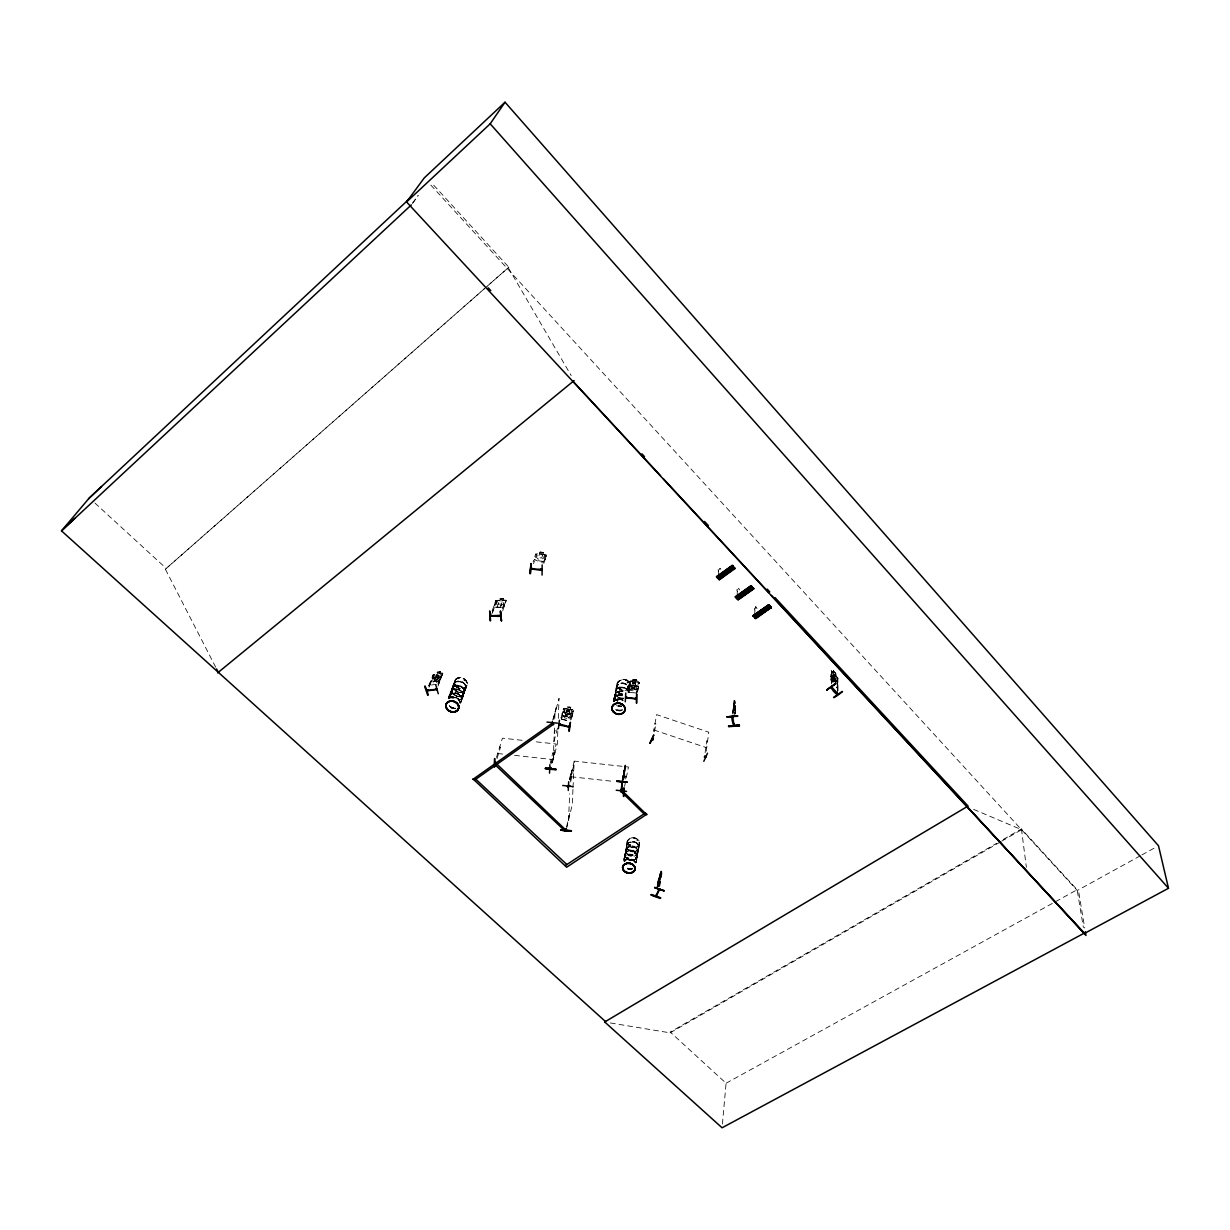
<?xml version="1.0" encoding="UTF-8"?>
<svg xmlns="http://www.w3.org/2000/svg" width="1230" height="1230" viewBox="0 0 1230 1230"><rect width="100%" height="100%" fill="white"/><g stroke="black" fill="none" stroke-linecap="round" stroke-linejoin="round"><path stroke-width="0.75" stroke-dasharray="5 3.75" d="M734.341 713.154L733.295 705.236L734.556 714.984M837.722 689.338L837.876 682.481M837.984 690.86L837.63 678.191L837.107 688.692M837.338 691.921L837.63 678.191M837.83 682.896L837.768 677.868L835.662 674.809M500.472 747.256L499.565 747.148L500.472 747.256L496.843 759.218M834.324 680.144L832.433 676.116L833.755 679.806L832.249 680.451L834.186 680.697M835.093 676.592L833.786 675.147M835.324 682.696L835.554 675.485L833.494 673.271L833.048 682.281M832.295 675.562L833.371 678.268L835.431 680.498L836.585 680.175L835.785 672.964L833.571 670.581M835.708 672.948L835.647 674.886M832.034 677.546L833.156 678.114L833.217 676.039M833.479 670.642L833.51 672.641L832.387 672.072L831.972 682.665M833.648 670.719L833.602 672.579L831.203 670.78L831.065 682.189M831.111 674.424L831.48 684.018M831.357 682.004L831.634 671.749L831.68 682.85M754.651 615.092L754.943 609.896A2.475 0.876 55.1 0 1 755.466 608.327L755.651 606.882L756.45 607.236M553.285 759.264L554.499 726.315M554.761 718.95L554.961 713.415M557.805 731.527L557.344 743.827L552.255 763.23M558.297 718.428L559.05 698.317L553.07 720.38M552.808 752.96L553.715 753.36L552.808 752.96L550.133 763.323M556.191 708.188L556.575 707.45L553.177 719.273M554.576 752.36L551.932 762.431M568.521 820.41L569.674 793.78M570.243 780.45L570.413 776.653M572.949 789.399L572.273 804.528L566.723 827.944M573.042 787.508L574.21 761.062L569.813 779.712M737.093 596.12L737.324 591.077A2.491 0.876 54.8 0 1 737.892 589.524L737.769 589.601A2.491 0.876 54.8 0 0 737.216 591.153L737.324 591.077M571.52 771.195L571.919 770.487L569.459 779.666M569.69 813.368L566.384 827.913M573.365 770.38L572.442 770.288L573.365 770.38L570.474 782.541M623.61 774.9L623.656 774.623M534.942 560.342C531.621 556.498 540.201 564.447 543.291 561.464L544.967 559.788M536.495 554.684L535.511 554.561L536.495 554.684L533.543 563.771M539.493 553.7L540.062 552.009L543.629 552.455L542.937 554.299L544.536 555.084L543.491 558.266L541.246 559.404L537.894 558.989L536.557 557.39L537.618 554.207L539.601 553.869L540.154 552.07L543.491 552.608M543.076 554.146L543.629 552.562M543.291 561.464L534.958 560.234M545.213 555.791L546.182 556.252L545.213 555.791L542.922 563.14M543.906 563.263L546.458 555.207L545.505 554.453L535.726 553.838L533.144 561.895M627.1 691.014L629.007 681.405L632.604 681.128L632.989 679.283L636.433 679.652L635.925 681.635L637.524 682.435L636.817 685.894L634.772 687.201L631.543 686.863L630.114 685.187M623.502 778.313C622.749 782.926 623.81 767.981 624.225 770.856M624.01 773.916L624.64 768.765L623.948 771.364M629.852 682.343L628.914 682.235L629.852 682.343L628.053 691.122M630.36 680.99C638.109 680.205 639.523 686.279 636.433 679.652M624.655 773.132L625.071 764.876L622.318 783.218M624.779 774.393L624.471 773.593L623.718 779.697M624.855 771.564L625.194 767.597M625.071 768.243L625.424 765.029L622.488 780.312M635.172 685.31L636.786 686.125L636.079 689.6L634.019 690.906L630.775 690.522L629.36 688.831L630.836 681.727L632.604 681.128M632.697 681.297L632.989 679.283M636.909 689.338L628.761 688.37L627.961 686.386L628.853 688.416L636.909 689.338L638.262 687.478M638.278 683.234L639.216 683.649L638.278 683.234L636.54 692.029M718.289 576.055L718.628 571.058A2.506 0.892 54.4 0 1 719.227 569.536L719.104 569.628A2.506 0.892 54.4 0 0 718.505 571.151L718.628 571.058M622.764 779.559L623.702 774.316M623.595 775.115L622.795 779.436M625.686 776.115L626.577 776.514L625.686 776.115L624.978 779.82M623.994 770.841L623.441 774.439M627.177 690.215L629.007 681.405M622.457 779.974L623.272 773.855M623.18 777.698L623.379 775.131M624.517 768.75L623.687 776.868M631.836 684.956L628.238 685.11L638.631 686.417L637.601 685.587C633.296 686.463 637.786 681.143 632.235 683.004L631.836 684.956L630.083 685.356M637.617 691.337L636.156 693.182M722.41 1124.082L726.084 1083.246L670.227 1032.062L996.592 843.319M754.943 609.896L754.82 609.988A2.475 0.876 55.1 0 1 755.343 608.404L755.743 606.805M735.048 713.969L735.586 708.818L734.925 713.984M735.479 713.508L735.34 709.279L735.863 710.048M733.019 714.246L734.249 701.361L732.88 713.431M734.618 702.407L734.141 700.531L735.617 708.88L734.71 700.547L732.849 712.554M734.771 701.5L735.094 703.237M732.511 713.462L734.264 700.623M623.795 775.438L624.256 769.98M737.769 589.601L738.723 588.263M610.388 1022.96L670.119 1032.846L670.227 1032.062M705.113 752.714L706.773 741.029L707.65 741.321L706.773 741.029M706.266 751.115L708.772 732.204L656.605 714.63L653.576 731.404M623.472 773.762L623.072 779.067M719.104 569.628L720.088 568.322M460.958 696.272L461.834 699.209L460.712 702.207A6.596 5.381 19.4 0 0 456.776 693.782A6.581 5.366 19.4 0 0 448.658 698.225L450.58 694.058M450.303 692.521L450.241 695.596L451.948 698.286A6.581 5.381 19.5 0 1 452.871 689.969A6.581 5.381 19.5 0 1 462.434 693.167A6.581 5.381 19.5 0 1 458.252 700.331M451.487 690.507L451.718 689.123L449.119 696.134L452.01 693.274M452.994 686.417L455.054 682.25M452.625 697.118L452.225 697.948A6.581 5.381 19.5 0 1 452.978 689.676A6.581 5.381 19.5 0 1 462.541 692.874A6.581 5.381 19.5 0 1 458.36 700.039A6.519 5.335 19.5 0 0 462.526 692.798A6.519 5.335 19.5 0 0 453.04 689.615A6.519 5.335 19.5 0 0 452.21 697.841L452.455 698.056M452.778 697.149L453.163 698.04L453.824 697.364M660.602 876.544L660.141 877.021C661.725 871.024 657.589 881.234 660.402 874.822M660.864 871.809L660.095 873.869M659.388 886.277L661.525 871.547M659.711 886.384L662.017 872.793M453.47 697.933L453.593 697.118M456.884 685.156L456.422 686.063M456.499 685.587L457.376 686.786L458.283 685.771M457.376 686.463L458.113 685.679M458.329 686.263L457.668 685.525M661.171 875.376L658.188 880.772L656.851 887.691L658.557 878.266L661.832 871.332M657.558 886.399L660.202 873.208M657.881 886.523L659.649 875.945M659.834 875.314L661.14 870.932L660.894 873.131L661.878 871.47M659.526 877.113L660.11 876.406M460.789 692.567L460.297 691.798L459.897 692.567M464.094 680.298L465.017 680.728L464.11 680.236M461.819 698.963L461.573 700.377L464.079 693.336M464.556 691.306L464.31 692.705L465.555 689.231M464.602 691.598L462.48 695.488M466.016 687.201L464.925 690.43A6.504 5.335 19.5 0 1 453.855 689.277A6.504 5.335 19.5 0 1 459.405 681.712A6.504 5.335 19.5 0 1 464.909 690.476M456.253 678.699C462.326 673.548 472.474 684.418 464.079 688.293M636.218 862.445L636.54 860.554L636.248 861.769M636.679 859.785L638.016 852.19L637.709 853.405A6.196 4.889 10.5 0 1 627.254 854.45A6.196 4.889 10.5 0 1 630.606 846.594A6.196 4.889 10.5 0 1 637.709 853.436M638.155 851.437L638.801 847.716M638.939 846.978L639.062 840.736M635.049 853.528L634.572 852.851L635.049 853.635M634.68 853.174L635.018 853.005M654.468 731.712L655.944 723.917L654.929 723.901L655.944 723.917M626.87 858.11C629.068 858.801 628.745 857.295 627.008 857.91M630.56 845.118L630.175 845.917L629.13 845.179M627.239 857.986L627.823 857.479M629.668 845.533L630.421 844.887M623.795 861.046L624.133 859.155M624.287 858.402L625.686 850.806M626.516 846.332L625.839 850.053L626.193 848.193M626.67 845.594C625.101 838.137 635.264 834.678 639.047 840.72M627.315 842.258L630.037 846.624L634.726 847.655M562.125 713.462L562.787 715.568L570.705 717.244L572.242 715.506L570.659 717.075M561.018 718.043L563.463 708.342L566.999 708.388L567.476 706.527L570.812 707.327L570.336 709.187L573.534 710.479L571.12 720.18M564.263 709.403L563.34 709.203L564.263 709.403L561.941 718.243M569.244 712.923L570.766 713.923L569.859 717.444L567.783 718.581L564.632 717.89L563.355 715.998L565.231 708.834L567.076 708.572L567.476 706.527M572.642 709.587L563.448 708.434M572.442 711.125L573.303 711.616L572.442 711.125L570.182 719.981M624.579 786.462L628.438 767.013L574.733 761.139L570.366 779.051M623.764 778.944L624.825 773.639M622.119 780.281L625.178 764.891M622.534 782.096L624.717 770.303M622.641 782.111L624.963 769.703M623.364 779.666L624.655 773.055M561.141 717.121L561.879 719.319M563.863 711.832L562.494 712.062M637.494 691.398L639.262 682.527M637.494 692.121L639.369 682.619L638.339 681.804L639.246 682.635M566.015 712.155L566.507 710.279L569.859 711.017M571.643 713.492L572.565 714.307L562.464 712.155M571.258 719.458L573.411 710.479L572.565 709.633M633.173 687.678L630.513 685.525L632.266 687.924L629.514 689.876L632.881 688.4L635.526 690.568L633.711 688.077L636.31 686.202L632.958 687.662M628.899 691.552L629.253 689.815M629.406 689.123C634.911 670.673 603.669 683.465 623.272 690.691A6.504 5.458 12.2 0 1 617.614 682.804A6.504 5.458 12.2 0 1 627.976 681.574A6.504 5.458 12.2 0 1 626.485 690.399L629.176 688.493L630.252 685.756M628.069 682.788L627.162 682.804M627.1 682.496L627.715 682.881M617.322 700.254L617.875 700.055M613.847 698.532L613.724 701.715A6.75 5.627 12.2 0 1 622.964 700.5M614.723 694.566L615.092 699.101L614.539 697.502M617.014 684.357L618.075 681.635M616.722 699.67L617.106 699.04M619.32 687.462L620.581 688.446M618.029 699.609L617.368 700.07M620.904 688.2L619.736 687.032M613.524 700.685L617.445 682.911M629.145 690.922L629.483 689.492M627.162 848.7L626.454 845.994L627.608 843.365M624.84 854.666L625.901 852.052L629.898 850.145M624.071 858.755L624.379 857.479M629.16 844.81L629.283 845.625M626.793 858.202L627.946 857.202M636.817 840.736L637.693 840.551M635.48 853.143L634.588 853.374M638.493 848.961A6.181 4.874 10.5 0 0 631.421 842.135A6.181 4.874 10.5 0 0 628.084 849.976A6.181 4.874 10.5 0 0 638.493 848.961L638.816 845.763M624.994 855.819L626.454 858.448A6.242 4.905 10.5 0 0 637.032 857.402L637.509 855.911M636.433 861.477L636.556 858.586M569.49 778.913L571.566 770.441M660.387 879.65L657.696 885.093L660.31 876.852L657.635 885.492L661.079 876.821M657.65 887.691L660.372 880.757M567.153 715.184L570.305 713.954L567.645 715.629L569.259 718.366L566.815 715.891L563.432 717.075L566.246 715.337L564.678 712.708L567.015 715.353M551.055 763.43L556.175 744.012L533.928 741.598M551.901 763.2L554.93 752.391M553.93 741.567L557.559 727.945M554.223 733.695L555.13 730.297M552.716 720.334L556.221 707.404M660.648 876.39L658.803 881.357L659.049 879.204M623.18 779.405L623.518 778.206M496.443 757.449L502.44 738.169L522.812 740.383M544.844 559.865L546.32 555.222L545.443 554.515M658.281 880.772L657.696 882.202M502.686 610.91L506.114 600.824M502.317 608.758L504.838 601.562L505.807 601.578L502.347 609.096M500.364 607.297L503.439 598.441L502.978 600.225M497.089 607.251L500.087 598.334L503.577 598.395L500.087 598.334M491.816 614.047L496.336 601.455L495.367 601.439L496.336 601.455M492.492 612.586L496.366 601.778M460.727 702.745L461.342 701.008M465.816 688.554L467 685.141M492.169 610.772L495.767 600.624L505.361 600.271L502.824 600.179L504.377 600.901L503.239 604.161L500.994 605.544L497.704 605.483L496.459 604.053L497.627 600.793L499.472 600.071M495.875 600.655L494.199 605.421L494.768 607.143L502.916 607.343L504.608 605.606L502.855 607.282M453.685 697.825L452.917 697.102M457.96 686.14L457.96 685.556A6.642 5.443 19.5 0 0 452.332 693.167L451.671 688.831L453.547 686.325M448.227 698.563L448.858 696.826M451.948 688.493L453.194 685.095M453.47 684.418L454.716 681.02M438.234 682.665L442.323 674.225L438.326 682.973M438.495 684.203L442.677 673.487M437.957 686.171L442.785 673.44L439.833 673.379L440.494 671.472L437.25 671.949L436.665 673.902L434.82 674.732L432.099 681.712L433.16 682.957M440.355 671.549L439.694 673.456L441.078 673.809L439.771 677.207L437.588 678.899L434.544 679.344L433.483 678.13M428.716 685.617L433.529 675.531L429.07 687.462M428.824 685.925L433.068 674.87L436.589 673.856M428.963 687.155L433.529 675.531M659.065 879.727L660.679 873.777L658.619 878.358M658.973 879.865L660.033 877.713L658.373 883.678M658.219 886.215L659.649 883.601M453.44 684.434L454.101 683.188M451.933 688.508L452.579 687.263M450.903 691.383L453.378 689.43L450.241 692.674L450.918 691.414M215.711 667.244L165.374 569.213L508.82 267.218L431.761 183.07M457.883 685.51L457.898 685.74A6.534 5.351 19.5 0 0 452.332 693.366A6.534 5.351 19.5 0 0 463.449 694.581L464.11 693.305M463.018 696.78L461.219 699.255L458.283 700.377M617.399 685.156L616.153 688.077L616.937 691.137M616.476 689.292L615.446 693.951L615.323 692.49M614.693 694.704L615.492 693.243M613.847 698.486L614.769 697.026M620.227 688.37L620.612 687.462L619.366 687.447A6.688 5.597 12.2 0 0 615.6 694.058A6.688 5.597 12.2 0 0 623.333 698.409M616.384 699.393L617.737 699.117M629.16 688.477L629.914 687.201M626.777 847.824L625.824 852.006M629.084 844.856L630.283 844.457M625.148 853.374L626.962 851.314M624.394 857.418L626.239 855.311M638.631 848.731A6.273 4.951 10.5 0 1 628.053 849.761A6.273 4.951 10.5 0 1 631.451 841.797A6.273 4.951 10.5 0 1 638.631 848.731L636.848 850.776M637.063 854.42L638.032 850.238M636.417 858.494L637.186 857.202A6.212 4.889 10.5 0 0 629.914 850.391A6.212 4.889 10.5 0 0 626.577 858.248L629.191 860.047L632.466 860.231L630.836 860.216M635.587 862.784L636.433 861.523M165.374 569.213L508.82 267.218M412.481 203.334L418.046 195.647M412.773 203.073L418.2 195.585M637.509 691.306L636.095 692.997L628.084 692.075M437.865 684.095L439.602 682.081L437.926 684.157M660.787 873.1L660.018 880.342L657.804 884.831M456.269 678.729C451.256 682.681 457.252 689.892 462.511 688.708M456.515 685.433L458.067 685.418A6.627 5.427 19.5 0 1 463.695 694.181A6.627 5.427 19.5 0 1 452.409 692.951A6.627 5.427 19.5 0 1 458.067 685.264L458.067 685.418M463.956 691.383L465.14 690.261A6.611 5.427 19.5 0 0 459.482 681.389A6.611 5.427 19.5 0 0 453.855 689.077A6.611 5.427 19.5 0 0 465.078 690.291M461.296 699.101L462.342 698.071M460.927 702.038L459.866 703.068A6.673 5.458 19.4 0 0 457.698 693.797A6.673 5.458 19.4 0 0 448.643 697.979M617.245 685.279L618.459 684.188M616.338 689.415L617.552 688.323M619.659 687.401L619.428 687.57A6.688 5.597 12.2 0 0 615.554 694.274A6.688 5.597 12.2 0 0 623.287 698.609M620.074 688.416L620.443 687.37M615.43 693.413L618.075 691.429L623.149 691.568A6.627 5.535 12.2 0 0 615.185 693.858A6.627 5.535 12.2 0 0 617.552 701.069M620.75 688.293L619.259 688.308M614.616 697.164L615.846 696.057A6.734 5.612 12.2 0 1 622.334 695.319M623.01 700.285A6.75 5.627 12.2 0 0 613.724 701.377L614.892 700.285M618.167 700.147L616.66 700.147M627.5 843.457L628.607 842.535M626.67 847.916L627.777 846.993M637.601 846.67L639.4 844.626L639.6 842.012M625.394 859.862L624.287 860.8A6.365 4.982 10.5 0 1 629.945 858.909A6.365 4.982 10.5 0 1 635.249 862.03M636.064 855.25L637.155 854.343M636.463 858.34L633.988 860.062M436.22 682.542L438.434 680.836L439.74 677.423L438.341 677.038L439.187 675.147L435.958 675.701M755.481 607.082L757.05 608.589M831.957 672.595L831.634 671.749M831.788 678.499L831.157 675.747L831.788 678.499L837 684.111M837.845 677.93L831.28 670.888M838.245 678.852L837.338 678.391M831.895 674.609L837.661 681.635M830.957 676.177L831.788 676.454M831.757 676.362L830.942 676.346M835.416 678.437L836.277 682.189M835.401 678.637L836.508 680.375M831.572 682.25L830.973 679.483L831.726 682.189M835.37 680.328L836.861 681.958M836.984 680.205L837.569 681.697M442.031 673.041L433.068 674.87M1003.219 839.49L1021.438 828.943L1077.142 889.736L1083.384 927.558M670.119 1032.846L999.99 842.166M1001.651 841.197L1021.53 829.697L972.377 808.848M433.437 678.299L435.297 677.469L431.699 678.499M726.084 1083.246L1077.142 889.736M1140.256 855.819L1077.265 890.52L430.669 184.915M1141.917 854.896L1156.83 846.686M454.931 682.312L456.33 681.558M453.424 686.386L454.823 685.648M450.472 697.441L449.058 698.194A6.704 5.474 19.4 0 1 456.253 697.748A6.704 5.474 19.4 0 1 460.327 703.345M452.455 696.933L454.055 697.502M462.68 692.075L464.079 691.322M461.219 696.165L462.603 695.427M627.823 690.43A6.581 5.504 12.2 0 0 619.551 687.278L619.197 688.4M616.584 692.336L619.674 691.229M637.617 846.686L634.726 847.624M635.387 859.263L632.435 860.385M495.767 600.732L499.565 600.132M834.248 679.883L836.092 680.144L834.663 680.79M453.316 689.584L456.668 689.015M462.511 688.677L464.079 688.323M628.299 850.637L629.868 850.345A6.242 4.905 10.5 0 1 637.032 857.387A6.242 4.905 10.5 0 1 626.516 858.402A6.242 4.905 10.5 0 1 629.883 850.499A6.242 4.905 10.5 0 1 637.032 857.402M433.621 675.839L432.637 675.654M435.113 677.884L438.141 677.438L439.464 674.055L436.435 674.501L433.729 681.482L436.788 681.066L438.111 677.653L435.066 678.068M564.278 712.493L566.123 712.232M440.663 676.823L441.493 677.177L438.51 677.069M440.74 676.761L433.114 677.699M436.343 684.264L430.208 685.202L429.808 683.526M735.248 703.437L734.71 700.547M454.9 689.2L458.375 689.4L462.311 692.598M619.674 691.199L621.427 691.183M617.137 698.871L618.106 699.193M630.175 845.794L629.452 845.025M629.975 850.115A6.196 4.874 10.5 0 1 637.063 856.941A6.196 4.874 10.5 0 1 626.639 857.956A6.196 4.874 10.5 0 1 629.975 850.115L635.895 852.113L637.448 856.065M629.868 850.314L633.127 850.683M499.38 600.809L502.64 600.87M498.212 604.084L501.486 604.13M494.66 607.205L502.916 607.343M632.973 679.375L636.433 679.744M631.851 685.371L635.08 685.71M625.148 765.168L625.24 767.766M497.673 753.513L505.176 754.328M514.555 755.358L552.101 759.464M570.935 776.745L614.093 781.481M632.328 683.173L635.556 683.542M631.82 685.556L635.049 685.925M627.976 692.229L634.526 692.982M567.568 706.712L570.689 707.373M566 712.677L569.136 713.338M630.805 860.385L627.746 859.186M566.584 710.463L569.721 711.155M565.954 712.862L569.09 713.554M561.91 719.212L569.751 721.026M561.787 719.35L566.553 720.411M831.019 674.486L831.926 674.701M653.822 729.959L706.712 747.748M657.773 883.801L657.789 885.123M633.158 850.514L637.355 854.742M458.313 689.553L459.897 690.291M625.67 679.806L627.223 680.528M832.28 675.731L833.386 676.316M441.939 673.025L442.785 673.44M570.197 709.233L571.719 710.202L570.828 713.692L568.752 714.845L565.6 714.184L564.309 712.324M627.7 859.386L626.454 858.448A6.242 4.905 10.5 0 1 629.883 850.53M456.269 686.586L457.606 687.601M617.522 701.223A6.627 5.535 12.2 0 1 615.154 693.997A6.596 5.52 12.2 0 1 623.118 691.614A6.627 5.535 12.2 0 0 615.154 693.997A6.596 5.52 12.2 0 0 617.537 701.192L615.154 698.932L617.429 701.438A6.596 5.504 12.2 0 1 615.108 694.397A6.596 5.504 12.2 0 1 623.026 691.998M94.91 503.039L166.05 568.245M719.981 568.414L720.841 569.321M833.402 676.761L835.477 678.991M831.926 678.437L834.494 681.174M836.369 681.651L831.695 676.515L833.248 678.053M833.141 678.745L835.185 680.99M833.371 676.931L835.416 679.175M452.01 698.117L450.303 695.442M461.327 691.152L462.957 694.012M625.563 857.11L626.485 858.263A6.212 4.889 10.5 0 0 637.032 857.233M508.436 267.971L571.197 375.627M739.322 588.986L739.538 590.016M459.451 700.439L460.297 703.237M453.194 687.693L453.855 689.108M465.186 684.541L466.047 687.447M463.71 688.631L464.586 691.552M624.21 860.185L624.779 861.507M625.763 851.837L626.331 853.143M637.524 849.084L638.093 850.422M636.048 857.418L636.617 858.771M638.309 844.61L638.877 845.948M615.384 693.766L615.999 695.273M628.715 686.417L629.345 687.939M832.187 679.252L833.233 681.958M431.576 681.512C429.239 678.453 436.143 684.08 439.233 680.39L440.955 678.422M562.248 713.369L562.879 715.522M1078.864 892.795L1084.722 928.02M450.088 693.966L450.303 695.427M452.978 686.202L453.224 687.785M467.123 682.373L467.339 683.818M1021.438 828.943L1026.373 867.335M624.886 854.512L624.963 856.003M624.071 858.801L624.271 860.354A6.242 4.905 10.5 0 1 631.482 855.081A6.242 4.905 10.5 0 1 635.541 862.907M735.017 705.282L734.371 710.955L733.772 705.267M613.601 700.254L613.739 701.715M626.47 845.994L626.654 847.547M616.245 688.354L616.368 689.799M629.268 687.755L629.468 689.446M657.804 883.724L657.835 885M623.303 690.445A6.519 5.474 12.2 0 1 617.921 682.035A6.519 5.474 12.2 0 1 628.807 681.989A6.519 5.474 12.2 0 1 624.978 690.445M623.21 698.778A6.581 5.504 12.2 0 1 615.784 694.965A6.581 5.504 12.2 0 1 618.383 688.354A6.581 5.504 12.2 0 1 626.716 689.861M627.823 690.845A6.688 5.597 12.2 0 0 619.413 687.647L619.459 687.37A6.688 5.597 12.2 0 1 627.869 690.63M623.364 698.071A6.581 5.504 12.2 0 1 615.753 693.797A6.581 5.504 12.2 0 1 619.551 687.278M622.411 694.612A6.55 5.489 12.2 0 1 616.292 687.939A6.55 5.489 12.2 0 1 624.21 683.818A6.55 5.489 12.2 0 1 628.93 691.214M622.457 694.458A6.657 5.581 12.2 0 1 616.245 687.678A6.657 5.581 12.2 0 1 624.287 683.496A6.657 5.581 12.2 0 1 629.084 691.014M622.503 694.243A6.657 5.581 12.2 0 1 616.292 687.478A6.657 5.581 12.2 0 1 624.333 683.28A6.55 5.489 12.2 0 1 629.084 690.522M629.13 690.799A6.657 5.581 12.2 0 0 624.333 683.28A6.55 5.489 12.2 0 0 616.445 687.247A6.55 5.489 12.2 0 0 622.549 693.92M617.583 700.962A6.596 5.52 12.2 0 1 615.231 693.766A6.596 5.52 12.2 0 1 623.164 691.383M622.411 709.71A6.642 5.535 12.2 0 1 614.523 707.988M622.995 700.116A6.642 5.535 12.2 0 0 613.862 701.177A6.627 5.52 12.2 0 1 615.907 695.919A6.627 5.52 12.2 0 1 622.349 695.165M622.411 710.048A6.75 5.627 12.2 0 1 614.385 708.28M616.599 705.482A6.627 5.52 12.2 0 0 621.55 706.558A6.734 5.612 12.2 0 1 618.167 706.035M613.739 701.792A6.627 5.52 12.2 0 1 615.753 696.626A6.627 5.52 12.2 0 1 622.196 695.873M621.688 705.851A6.627 5.52 12.2 0 1 618.306 705.482M620.627 710.817A6.657 5.535 12.2 0 1 615.677 709.725M614.816 700.854A6.657 5.535 12.2 0 1 622.857 700.823M620.704 710.648A6.75 5.627 12.2 0 1 615.677 709.541M613.693 701.561A6.734 5.612 12.2 0 1 615.738 696.303A6.734 5.612 12.2 0 1 622.288 695.534M621.657 706.189A6.734 5.612 12.2 0 1 618.213 705.82M613.739 701.346A6.734 5.612 12.2 0 1 615.784 696.088M632.42 868.826A6.365 4.982 10.5 0 1 626.116 868.103M624.271 861.031A6.365 4.982 10.5 0 1 629.914 859.155A6.365 4.982 10.5 0 1 635.203 862.276M632.328 869.01A6.258 4.905 10.5 0 1 626.132 868.303M624.302 861.354A6.258 4.905 10.5 0 1 629.852 859.493A6.258 4.905 10.5 0 1 635.08 862.568M632.466 868.242A6.258 4.905 10.5 0 1 626.27 867.55M624.44 860.585A6.258 4.905 10.5 0 1 630.805 858.863A6.258 4.905 10.5 0 1 635.741 863.06M632.466 868.58A6.365 4.982 10.5 0 1 626.162 867.873M624.779 861.461A6.335 4.982 10.5 0 1 626.608 855.311A6.335 4.982 10.5 0 1 634.695 856.218A6.335 4.982 10.5 0 1 635.664 862.691M624.963 860.939A6.242 4.905 10.5 0 1 626.762 854.881A6.242 4.905 10.5 0 1 634.726 855.788A6.242 4.905 10.5 0 1 635.664 862.138M457.898 685.802A6.534 5.351 19.5 0 1 463.449 694.581M452.332 693.167A6.642 5.443 19.5 0 0 463.618 694.397A6.642 5.443 19.5 0 0 457.99 685.479M448.719 697.764A6.673 5.458 19.4 0 1 457.775 693.582A6.673 5.458 19.4 0 1 459.897 702.884M448.904 697.533A6.565 5.366 19.4 0 1 457.821 693.413A6.565 5.366 19.4 0 1 459.912 702.576M455.269 708.572A6.596 5.381 19.4 0 1 449.012 706.481M450.318 697.994A6.596 5.381 19.4 0 1 459.19 700.962M455.377 708.418A6.704 5.474 19.4 0 1 449.027 706.297M448.996 698.409A6.704 5.474 19.4 0 1 455.361 697.641A6.704 5.474 19.4 0 1 460.02 702.099M455.454 708.188A6.704 5.474 19.4 0 1 449.104 706.066M449.242 698.025A6.596 5.381 19.4 0 1 456.299 697.595A6.611 5.397 19.4 0 1 460.327 703.099A6.596 5.381 19.4 0 0 456.299 697.595A6.611 5.397 19.4 0 0 449.242 698.01M448.643 698.225A6.596 5.381 19.4 0 1 456.776 693.782A6.581 5.366 19.4 0 1 460.697 702.253M834.863 678.391L833.556 676.961L834.863 678.391M835.247 672.918L833.909 671.488L835.247 672.918M734.433 703.206L734.541 709.449L734.433 703.206M463.157 695.519L462.926 696.933L463.034 693.858L463.157 695.504M635.802 682.25L634.342 689.4L631.098 689.031L632.574 681.912L635.802 682.25M634.911 683.696L632.712 684.065L634.911 683.696M635.664 680.036L633.465 680.436L635.664 680.036M569.09 711.248L566.922 711.417L569.09 711.248M570.043 707.558L567.876 707.757L570.043 707.558M570.043 709.848L568.183 717.075L565.031 716.367L566.907 709.187L570.043 709.848M542.799 552.808L540.477 553.1L542.799 552.808M542.738 554.868L541.707 558.036L538.356 557.62L539.401 554.438L542.738 554.868M502.763 598.826L500.472 599.379L502.763 598.826M438.387 675.608L436.204 676.485L438.387 675.608M439.74 672.026L437.557 672.918L439.74 672.026M837.492 686.617L836.692 687.801L837.553 686.709M433.898 678.36L435.159 680.175L432.145 682.65L435.651 680.482L437.803 681.881L436.512 679.975L439.371 677.684L436.02 679.652L433.898 678.36M833.356 674.301L835.539 676.7L833.356 674.301M506.237 600.809L505.346 600.163L506.237 600.809M627.239 854.235A6.304 4.966 10.5 0 0 637.847 853.205A6.304 4.966 10.5 0 0 630.636 846.255A6.304 4.966 10.5 0 0 627.239 854.235M628.914 845.502A6.15 4.859 10.5 0 0 639.277 844.487A6.15 4.859 10.5 0 0 632.235 837.692A6.15 4.859 10.5 0 0 628.914 845.502M628.853 845.871A6.135 4.843 10.5 0 0 639.2 844.856A6.135 4.843 10.5 0 0 632.174 838.076A6.135 4.843 10.5 0 0 628.853 845.871M627.392 853.697A6.196 4.889 10.5 0 0 637.847 852.682A6.196 4.889 10.5 0 0 630.744 845.84A6.196 4.889 10.5 0 0 627.392 853.697M628.1 849.53A6.273 4.951 10.5 0 0 638.678 848.5A6.273 4.951 10.5 0 0 631.482 841.566A6.273 4.951 10.5 0 0 628.1 849.53M628.223 849.223A6.181 4.874 10.5 0 0 638.631 848.208A6.181 4.874 10.5 0 0 631.559 841.382A6.181 4.874 10.5 0 0 628.223 849.223M626.516 858.617A6.196 4.874 10.5 0 0 636.94 857.617A6.196 4.874 10.5 0 0 629.852 850.791A6.196 4.874 10.5 0 0 626.516 858.617M455.361 685.187A6.473 5.32 19.6 0 0 466.37 686.371A6.473 5.32 19.6 0 0 460.896 677.653A6.473 5.32 19.6 0 0 455.361 685.187M455.254 685.525A6.458 5.304 19.6 0 0 466.232 686.709A6.458 5.304 19.6 0 0 460.773 678.007A6.458 5.304 19.6 0 0 455.254 685.525M455.285 685.325A6.504 5.351 19.6 0 0 466.355 686.524A6.504 5.351 19.6 0 0 460.85 677.745A6.504 5.351 19.6 0 0 455.285 685.325M452.594 692.674A6.534 5.351 19.5 0 0 463.695 693.889A6.534 5.351 19.5 0 0 458.16 685.11A6.534 5.351 19.5 0 0 452.594 692.674M453.932 688.862A6.611 5.427 19.5 0 0 465.155 690.076A6.611 5.427 19.5 0 0 459.559 681.189A6.611 5.427 19.5 0 0 453.932 688.862M454.101 688.585A6.504 5.335 19.5 0 0 465.155 689.784A6.504 5.335 19.5 0 0 459.651 681.036A6.504 5.335 19.5 0 0 454.101 688.585M449.273 705.774A6.596 5.381 19.4 0 0 455.515 707.865A6.611 5.397 19.4 0 1 449.257 705.789"/><path stroke-width="1.5" d="M833.879 697.671C838.706 695.181 850.622 685.295 833.602 697.364M831.357 686.601C829.973 688.339 838.414 697.102 837.907 693.628M837.999 693.797L831.157 686.478M494.691 758.618L494.506 767.105L494.568 758.556M495.875 762.446L495.521 763.215L495.705 762.17M837.015 693.259L837.922 694.258M835.339 683.972L826.668 689.999L835.293 683.942M831.834 687.109L831.388 687.401M546.996 722.087L557.513 723.148M555.837 769.196C523.519 766.767 578.038 772.348 545.536 768.012M549.518 773.147L549.887 764.66M552.593 722.933L551.962 723.609L552.055 722.656M552.378 723.578L552.577 722.133M551.009 767.597L550.333 768.796M562.756 785.463L573.026 786.647M560.942 830.204C592.568 832.572 539.924 828.19 571.028 831.326M567.66 787.046L567.584 786.354M566 828.912L565.831 830.312L566.354 828.943M568.691 781.742L568.26 790.444M568.014 787.077L568.045 786.324M529.792 573.534L531.037 563.524L530.361 573.518M530.407 573.611L530.883 563.755M530.699 568.552L531.898 568.644L530.684 568.89M732.726 717.674C730.22 714.323 734.218 729.867 734.018 724.163M732.665 717.659L732.542 716.306L734.187 725.7L733.741 725.008M540.662 569.429L541.754 570.305M541.769 569.951L540.631 570.151L540.939 569.213M616.245 790.244L626.562 791.351M616.784 781.404L627.192 782.188L616.845 781.035M734.156 725.608L734.156 724.332M542.076 575.087L542.153 564.924M625.609 697.425L626.593 697.917M621.411 788.937L621.242 790.29L622.134 781.988L621.611 790.321L621.765 788.984M636.156 697.917L636.125 698.978L635.08 698.471M636.617 693.92L636.54 703.314L636.71 694.227M622.565 792.043L623.564 792.182M623.379 796.194L623.948 787.8L623.81 796.548M754.913 617.798L755.712 618.659L771.241 607.312L768.658 604.806L753.006 615.723L755.589 618.321M769.642 608.543L767.259 605.975M768.581 609.28L766.182 606.728M753.221 615.876L768.858 604.745L753.052 615.799L753.806 616.599L769.503 605.713L768.673 604.822M766.997 610.265L764.599 607.835M763.984 612.356L761.585 609.926M737.908 599.456L735.294 596.827L750.961 585.772L753.729 588.77L738.062 599.81L753.698 588.74M737.892 599.533L753.56 588.417L750.961 585.772M750.9 590.292L748.486 587.709M737.6 716.291L726.869 716.829L737.508 715.783M751.976 589.416L749.547 586.956M749.301 591.43L746.887 588.832M733.618 725.592L734.003 724.316M746.303 593.552L743.889 590.954M726.976 716.952L737.646 715.952M719.227 579.714L734.94 568.567L732.342 565.462L716.475 576.747L717.321 577.67L732.988 566.446L732.127 565.508M733.188 569.229L730.728 566.738M707.496 753.237L703.806 761.324M732.342 565.462L716.537 576.824L719.289 579.776L734.787 568.091M732.111 570.12L729.667 567.491M704.729 756.235L704.436 757.065L705.666 757.157M705.743 756.573L704.529 757.096L704.882 756.189M705.436 757.403L705.574 756.419M730.512 571.258L728.083 568.644M727.53 573.288L725.07 570.797M664.015 890.951L654.621 887.676L664.077 890.582M660.587 898.085L651.239 894.779M659.572 888.752L659.157 890.166L658.85 889.259M658.726 889.951L659.249 888.644M655.836 895.594L655.759 896.393L658.988 889.367M656.067 895.102L656.082 896.501L656.528 895.179M571.12 830.634L560.957 829.743M473.043 778.913L566.646 867.227L646.857 814.198M645.535 812.907L565.446 865.474M644.043 813.891L621.165 791.613M555.837 769.242L545.443 768.32M652.161 739.138L653.222 739.507L652.223 738.6M652.192 739.568L652.469 738.584M653.161 738.83L652.869 739.845L653.222 738.938M559.419 720.257L558.389 728.652M559.158 724.547L560.419 724.393M568.322 726.807L568.629 725.961C570.951 728.483 563.155 724.055 559.373 724.547M569.259 731.266L570.443 722.287L568.767 730.851M623.472 791.49L623.656 791.889M621.811 789.076L621.657 790.244M621.073 792.12L622.657 790.613M622.611 792.458L622.749 791.397M621.719 782.895L621.888 781.358M622.134 782.91L622.257 781.404M636.264 698.025L636.018 698.932M635.157 698.794L635.295 698.456M626.654 696.903L626.823 697.502M625.793 693.013L625.271 701.807M625.686 696.903L625.763 697.887L625.916 696.826M566.861 864.536L475.841 779.22M495.582 765.26L564.616 830.604M569.721 785.832L568.675 786.477L568.629 785.524M567.614 787.016L567.845 785.616M567.645 787.123L567.66 786.308M567.999 787.169L568.199 785.647M568.844 785.509L568.521 786.477M569.552 785.54L569.413 786.139M427.671 690.476L427.763 689.892M435.558 689.323L436.127 689.138M436.773 689.523L426.872 690.922L427.748 689.846M569.567 726.161L569.244 727.084L569.475 726.038M660.418 898.454L651.085 895.133M660.633 897.808L651.285 894.517M548.765 768.996L548.934 767.997M549.841 768.473L549.641 768.074M550.425 768.812L550.61 767.459M569.336 727.053L559.296 724.993L559.312 723.978M559.296 724.993L559.542 723.947M560.127 725.147L560.265 724.101M474.442 780.22L553.7 724.132M552.209 722.087L551.978 723.517M659.511 889.551L656.205 896.378M497.012 764.245L565.938 830.158L564.493 831.126M494.66 763.077L494.998 762.077M541.707 569.305L530.899 569.029M541.815 569.429L541.508 570.366L530.791 568.906L531.114 567.952M531.99 568.168L531.929 568.706M501.379 620.904L500.41 611.371L501.486 620.596M490.109 615.784L500.825 615.338M500.948 615.446L500.702 616.399L499.703 615.907M499.718 616.292L500.087 615.338M491.231 615.215L491.216 616.261L490.109 616.168M491.093 616.276L491.416 615.477M490.601 620.75L489.678 610.926L490.063 620.72M490.478 615.2L490.232 616.168L500.81 616.399M438.249 693.751L435.727 684.756M437.004 688.923L436.604 689.6L436.65 688.554M427.717 695.258L424.642 686.386M427.056 689.953L426.656 690.63L436.635 689.123M649.794 743.181L653.807 734.91L650.224 743.289M652.115 739.538L653.115 739.476M406.561 201.966L490.186 123.815L505.038 102.213L1158.491 845.763L1168.5 888.275L1084.368 933.478L406.561 201.966L424.258 177.919L505.038 102.213M495.644 762.831L494.814 762.662M88.56 498.827L101.506 486.526M74.753 518.307L61.5 530.868L605.529 1021.577L604.776 1022.038M409.621 198.553L89.329 497.919L61.5 530.868L411.358 204.872M625.793 697.441L636.264 698.609M636.095 698.932L625.778 697.841M217.587 672.918L574.087 380.593M716.69 576.824L732.819 566.092L716.967 577.285M717.274 577.623L732.972 566.43L732.142 565.539L734.925 568.552M718.904 579.361L734.295 567.707M734.571 568.168L718.428 578.853L734.402 567.999M472.889 779.405L552.162 723.255L553.562 724.624M735.356 596.904L751.161 585.695L751.807 586.664L736.078 597.688L735.494 596.95L736.124 597.734M751.299 586.141L735.617 597.18L751.422 586.264M735.755 597.334L751.622 586.326M753.575 588.294L737.892 599.471L737.231 598.933L752.945 587.925M737.216 598.902L753.083 587.909M753.206 615.784L769.35 605.452L753.636 616.322M771.379 607.758L770.764 607.005L754.913 617.783L770.949 607.282M755.22 618.121L771.241 607.436L755.589 618.429M755.112 617.829L771.241 607.312M834.986 683.88L826.668 689.999M831.542 687.985L831.28 687.124M771.425 595.412L1084.307 933.109L722.072 1127.787L604.699 1021.961L968.072 806.05L774.992 597.549M704.652 756.819L705.543 757.08M428.348 694.889L425.211 686.063M728.744 726.699C761.385 723.993 706.543 727.683 739.353 725.731M495.521 763.169L494.706 763.03M616.799 781.25L627.192 782.203M501.502 620.858L500.533 611.064M654.683 887.322L664.062 890.812M622.565 791.121L646.765 814.721M718.274 575.686L720.719 578.285M737.077 595.766L739.491 598.349M754.79 614.677L757.173 617.214M716.905 576.885L718.966 579.099M735.709 596.965L737.739 599.133M753.406 615.846L755.42 617.998M768.842 604.868L771.241 607.436M488.172 287.82L490.77 290.618M641.937 453.855L644.535 456.668M704.544 521.474L708.465 525.702M767.166 589.093L769.78 591.922M573.134 381.377L660.541 475.718M663.154 478.532L768.827 592.583M967.118 806.619L1085.952 935.43L1085.337 931.725M490.186 123.815L1168.5 888.275M216.572 668.936L218.31 672.318M765.583 611.249L763.2 608.696L765.583 611.249M739.307 724.901L728.652 726.254L739.307 724.993M747.902 592.291L745.488 589.708L747.902 592.291M729.129 572.15L726.684 569.536L729.129 572.15M726.315 571.135L727.899 571.689L726.315 571.135M745.119 591.292L746.687 591.83L745.119 591.292M560.465 724.224L560.25 725.1L560.357 724.209M762.815 610.265L764.368 610.803L762.815 610.265M613.57 712.262A6.657 5.535 12.2 0 0 624.779 710.986A6.657 5.535 12.2 0 0 617.106 703.314A6.657 5.535 12.2 0 0 613.57 712.262M613.632 712.016A6.642 5.52 12.2 0 0 624.809 710.725A6.657 5.535 12.2 0 0 617.168 703.068A6.657 5.535 12.2 0 0 613.616 712.016A6.657 5.535 12.2 0 0 624.825 710.74A6.642 5.52 12.2 0 0 617.168 703.083A6.642 5.52 12.2 0 0 613.632 712.016M624.179 871.224A6.273 4.905 10.5 0 0 634.741 870.21A6.304 4.935 10.5 0 0 627.546 863.306A6.304 4.935 10.5 0 0 624.148 871.24A6.304 4.935 10.5 0 0 634.772 870.225A6.273 4.905 10.5 0 0 627.546 863.337A6.273 4.905 10.5 0 0 624.179 871.224M624.24 870.948A6.258 4.889 10.5 0 0 634.772 869.948A6.258 4.889 10.5 0 0 627.592 863.076A6.258 4.889 10.5 0 0 624.24 870.948A6.304 4.935 10.5 0 0 634.803 870.071A6.304 4.935 10.5 0 0 627.577 863.153A6.304 4.935 10.5 0 0 624.179 871.086M446.675 708.741A6.627 5.397 19.3 0 0 457.929 709.971A6.627 5.397 19.3 0 0 452.302 701.115A6.627 5.397 19.3 0 0 446.675 708.741A6.611 5.381 19.3 0 0 457.914 709.971A6.611 5.381 19.3 0 0 452.302 701.131A6.611 5.381 19.3 0 0 446.675 708.741M446.751 708.511A6.627 5.397 19.4 0 0 458.006 709.741A6.627 5.397 19.4 0 0 452.379 700.885A6.627 5.397 19.4 0 0 446.751 708.511A6.596 5.366 19.4 0 0 457.99 709.725A6.596 5.366 19.4 0 0 452.379 700.9A6.596 5.366 19.4 0 0 446.782 708.495"/></g></svg>
